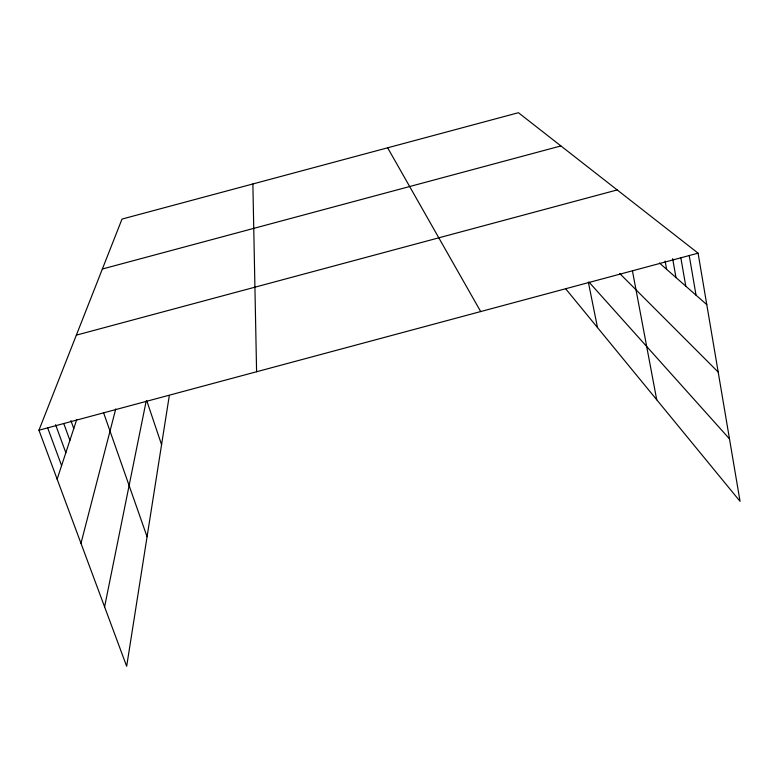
<?xml version="1.0" encoding="UTF-8"?>
<svg xmlns="http://www.w3.org/2000/svg" width="779" height="779" viewBox="0 0 779 779"><rect width="100%" height="100%" fill="white"/><g stroke="black" fill="none" stroke-linecap="round" stroke-linejoin="round"><path stroke-width="1.17" d="M169.316 395.518L126.665 666.288L38.95 430.203L122.011 219.074L518.424 112.712L698.081 253.175L740.05 501.335L565.856 289.009M104.59 606.89L146.199 400.971M80.977 543.314L115.75 408.946M57.14 479.163L76.741 419.521M102.37 269.008L560.919 145.936M76.352 335.136L617.192 189.93M38.95 430.203L698.081 253.175M659.443 263.02L706.787 304.628M619.782 273.565L718.189 372.06M588.953 282.047L729.485 438.889M387.65 147.796L480.692 311.561M47.597 427.681L61.59 465.628M55.582 424.691L65.835 452.706M63.751 423.474L69.896 440.359M70.908 420.631L73.771 428.557M103.704 413.104L147.075 536.75M146.803 400.864L161.574 444.702M588.379 282.261L597.503 327.589M632.48 271.073L656.726 399.773M665.139 261.033L666.62 269.33M672.657 258.696L675.987 277.558M680.875 257.985L685.783 286.175M689.24 255.609L696.036 295.183M252.873 183.961L256.593 371.749"/></g></svg>
